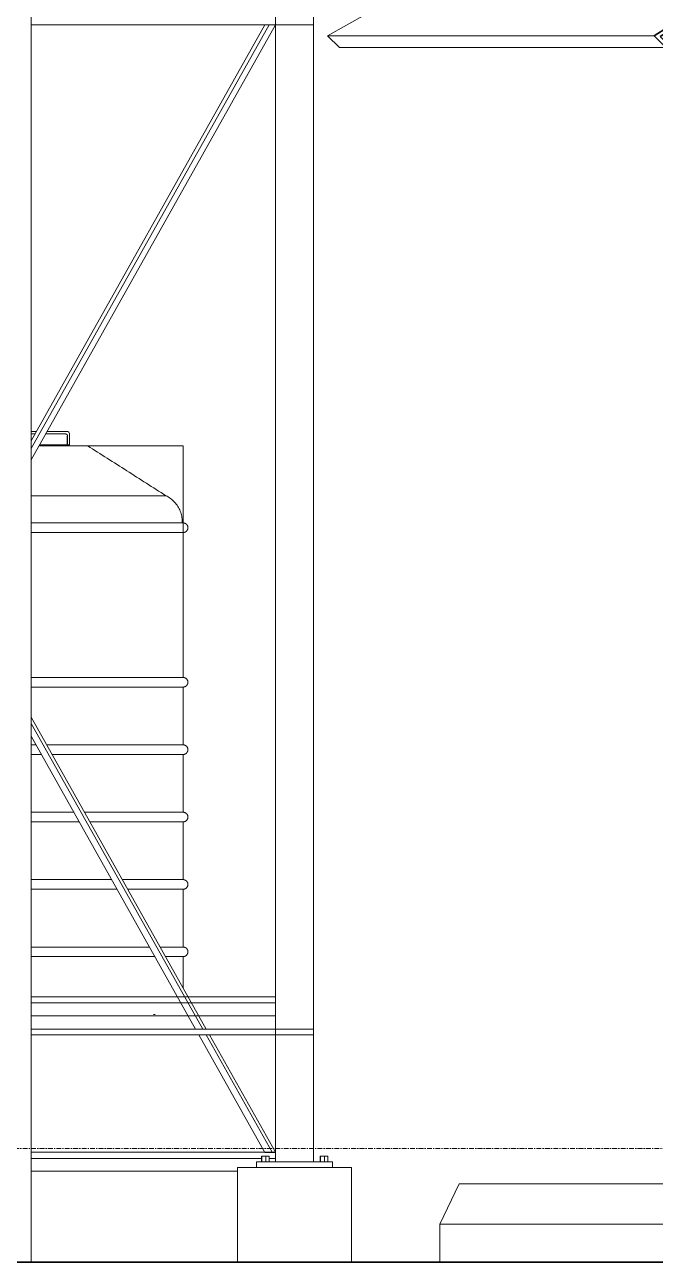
# Model space of a CAD drawing. Header units: inches. Extents: x 22 to 382261, y 22 to 371281.
# Drawn here: x 350666 to 352329, y 140786 to 144051 of the extents above; entities that cross this region are included whole.
import ezdxf

# ---------------------------------------------------------------- set-up
doc = ezdxf.new("R2010")
doc.units = ezdxf.units.IN
doc.header["$MEASUREMENT"] = 0
doc.linetypes.add('Grid Line 1_2_', pattern=[22.225, 12.7, -3.175, 3.175, -3.175])
for name, color, linetype, lineweight in [('A-FLOR', 192, 'Continuous', 9), ('A-FLOR-LEVL', 51, 'Continuous', 9), ('A-ROOF', 132, 'Continuous', 9), ('P-PIPE', 3, 'Continuous', 9), ('Q-CASE', 31, 'Continuous', 9)]:
    doc.layers.add(name, color=color, linetype=linetype, lineweight=lineweight)

# ---------------------------------------------------------------- blocks, each defined once
blk = doc.blocks.new('Casework 1 - Casework 1-382926-Rear Elevation')
at = {"layer": 'Q-CASE'}
for p, q in [((-9795.9, 100), (-9744.4, 207.1)), ((-9141.8, 207.1), (-9744.4, 207.1)), ((-9795.9, 0), (-9795.9, 100)), ((-9141.8, 100), (-9795.9, 100))]:
    blk.add_line(p, q, dxfattribs=at)
blk = doc.blocks.new('Roofs 1 - Roofs 1-397225-Rear Elevation')
at = {"layer": 'A-ROOF'}
for p, q in [((-7924.3, 3612.1), (-8746, 3612.1)), ((-8193.4, 3586), (-7914.2, 3586)), ((-8188.8, 3586.5), (-7927, 3586.5)), ((-8158.8, 3589.6), (-7933.4, 3589.6)), ((-7776.9, 3413.9), (-7857.5, 3445)), ((-7543.8, 3295.4), (-7540, 3303.7)), ((-7540, 3303.7), (-7531.1, 3303.7)), ((-7468.9, 3303.7), (-7272.4, 3303.7)), ((-7173.7, 3303.7), (-7150, 3303.7)), ((-7015.1, 3303.7), (-6754.1, 3303.7)), ((-7539, 3288.3), (-7512.7, 3288.3)), ((-7450.7, 3288.3), (-7307.3, 3288.3)), ((-7207.9, 3288.3), (-7135.4, 3288.3)), ((-6981.5, 3288.3), (-6753.2, 3288.3)), ((-10060.5, 3204.7), (-10092.2, 3235.5)), ((-10092.2, 3235.5), (-9230.6, 3235.5)), ((-9168.3, 3261.7), (-9142.7, 3261.7)), ((-7419.2, 3262), (-7366.4, 3262)), ((-7331.6, 3233.7), (-7084.2, 3233.7)), ((-7318.8, 3239.4), (-7089.3, 3239.4)), ((-7267.9, 3262), (-7110.6, 3262)), ((-7055.8, 3262), (-7045.3, 3262)), ((-7034.6, 3239.4), (-6993.9, 3239.4)), ((-7029.2, 3233.7), (-6981, 3233.7)), ((-6923.7, 3262), (-6680.6, 3262)), ((-6877.6, 3239.4), (-6696.1, 3239.4)), ((-6867.1, 3233.7), (-6687.9, 3233.7)), ((-10060.5, 3204.7), (-9199.8, 3204.7))]:
    blk.add_line(p, q, dxfattribs=at)
at = {"layer": 'A-ROOF', "lineweight": 35}
for p, q in [((-7936.8, 3602), (-7933.4, 3589.6)), ((-7906.9, 3591.7), (-7904.1, 3602)), ((-6754.1, 3303.7), (-6757.8, 3295.4)), ((-9153.2, 3270.6), (-9145.5, 3262.8)), ((-9139.3, 3267.5), (-9144.1, 3275.9)), ((-6749.6, 3289.7), (-6742.2, 3297.1)), ((-6687.9, 3233.7), (-6666.4, 3265.1)), ((-9230.6, 3235.5), (-9199.8, 3204.7)), ((-9192.7, 3211.8), (-9214.6, 3233.7)), ((-6680.6, 3262), (-6696.1, 3239.4)), ((-6696.1, 3239.4), (-6687.9, 3233.7)), ((-9199.8, 3204.7), (-9192.7, 3211.8))]:
    blk.add_line(p, q, dxfattribs=at)
at = {"layer": 'A-ROOF', "flags": 128}
for points in [[(-10092.2, 3235.5), (-9942.1, 3320.3), (-9786.2, 3394.9), (-9625.5, 3458.9), (-9460.5, 3512.1), (-9292.3, 3554.1), (-9121.4, 3584.9), (-8948.8, 3604.2), (-8775.2, 3611.9), (-8740.2, 3612.1)], [(-8012.5, 3496.1), (-8028.5, 3500.8), (-8199.5, 3543.8), (-8328.4, 3568.2)], [(-7540, 3303.7), (-7697.9, 3380.4), (-7730.4, 3394.6)], [(-7538.8, 3288.3), (-7540.2, 3288.4), (-7541.4, 3288.8), (-7542.5, 3289.5), (-7543.3, 3290.5), (-7543.9, 3291.7), (-7544.2, 3292.9), (-7544.2, 3294.2), (-7543.8, 3295.4)]]:
    blk.add_lwpolyline(points, dxfattribs=at)
at = {"layer": 'A-ROOF', "lineweight": 35}
for centre, radius, start, end in [((-7924.3, 1158.2), 2453.9, 59.1602, 122.1619), ((-7924.3, 1158.2), 2443.9, 90.2913, 119.9416), ((-7914.2, 3593.6), 7.62, 212.2724, 345), ((-7924.3, 1158.2), 2443.9, 61.3914, 89.5259), ((-7927, 3594.6), 8.12, 218.4096, 321.5904), ((-7924.3, 1158.2), 2443.9, 120.1887, 121.8678), ((-9142.7, 3265.6), 3.89, 225, 29.759), ((-6753.2, 3293.3), 5.09, 156.0473, 315), ((-7924.3, 1158.2), 2443.9, 59.41, 61.0717)]:
    blk.add_arc(centre, radius, start, end, dxfattribs=at)
at = {"layer": 'A-ROOF'}
blk.add_open_spline([(-7784.1, 3608.1), (-7840.2, 3611.3), (-7896.4, 3612.6), (-7952.6, 3611.9)], degree=3, dxfattribs=at)
for points, knots in [([(-7920.7, 3589.6), (-7920, 3588.5), (-7918, 3586.6), (-7914.7, 3585.8), (-7912.1, 3586.2), (-7910.3, 3587), (-7908.7, 3588.2), (-7907.5, 3589.8), (-7907, 3591), (-7906.9, 3591.7)], [0, 0, 0, 0, 0.222222, 0.444444, 0.555556, 0.666667, 0.777778, 0.888889, 1, 1, 1, 1]), ([(-7933.4, 3589.6), (-7932.5, 3588.5), (-7930.8, 3587.2), (-7928.1, 3586.5), (-7926, 3586.5), (-7924, 3587), (-7922.1, 3588), (-7921.1, 3589), (-7920.7, 3589.6)], [0, 0, 0, 0, 0.285714, 0.428571, 0.571429, 0.714286, 0.857143, 1, 1, 1, 1]), ([(-9140, 3262.8), (-9139.7, 3263.1), (-9139.3, 3263.6), (-9138.8, 3264.9), (-9138.8, 3266.3), (-9139.2, 3267.2), (-9139.3, 3267.5)], [0.5454545, 0.5454545, 0.5454545, 0.5454545, 0.6363636, 0.7272727, 0.9090909, 1, 1, 1, 1]), ([(-6757.8, 3295.4), (-6758.2, 3294.6), (-6758.4, 3292.9), (-6757.7, 3290.8), (-6756.9, 3289.8), (-6756.5, 3289.5)], [0, 0, 0, 0, 0.1818182, 0.3636364, 0.4545455, 0.4545455, 0.4545455, 0.4545455]), ([(-6755.5, 3288.8), (-6754.7, 3288.4), (-6753.2, 3288.1), (-6751.1, 3288.6), (-6750, 3289.3), (-6749.6, 3289.7)], [0.5454545, 0.5454545, 0.5454545, 0.5454545, 0.7272727, 0.8636364, 1, 1, 1, 1]), ([(-9145.5, 3262.8), (-9145, 3262.4), (-9144.1, 3261.8), (-9142.7, 3261.7), (-9141.7, 3261.8), (-9141.1, 3262), (-9140.8, 3262.2)], [0, 0, 0, 0, 0.1818182, 0.2727273, 0.3636364, 0.4545455, 0.4545455, 0.4545455, 0.4545455])]:
    blk.add_open_spline(points, degree=3, knots=knots, dxfattribs=at)
blk = doc.blocks.new('96M_High_Galvanize_Water_Tank_Frame_22788 - 96M_High_Galvanize_Water_Tank_Frame_22788-498790-Rear Elevation')
at = {"layer": 'P-PIPE'}
for p, q in [((-10874.3, 0), (-10874.3, 7969)), ((-10229.3, 265), (-10229.3, 6615)), ((-10129.3, 265), (-10129.3, 6615)), ((-10129.3, 3265), (-10129.3, 3280)), ((-10874.3, 2117.3), (-10229.3, 3265)), ((-10874.3, 2146.7), (-10245.8, 3265)), ((-10257.4, 3265), (-10874.3, 2167.3)), ((-10129.3, 3265), (-10874.3, 3265)), ((-10860.5, 2192), (-10874.3, 2192)), ((-10779.6, 2192), (-10832.4, 2192)), ((-10778.8, 2157), (-10850.9, 2157)), ((-10797.1, 2153.9), (-10797.1, 2157)), ((-10779.6, 2179.3), (-10779.6, 2157)), ((-10779.6, 2157), (-10773.3, 2157)), ((-10778, 2157), (-10778, 2179.3)), ((-10773.3, 2157), (-10773.3, 2185.6)), ((-10725.2, 2153.9), (-10853.4, 2153.9)), ((-10725.2, 2153.9), (-10473.2, 2153.9)), ((-10473.2, 1950.7), (-10473.2, 2153.9)), ((-10518.5, 2022.4), (-10874, 2022.4)), ((-10841.5, 1950.7), (-10874.1, 1950.7)), ((-10768.8, 1950.7), (-10800.1, 1950.7)), ((-10701.5, 1950.7), (-10730, 1950.7)), ((-10640.9, 1950.7), (-10665.7, 1950.7)), ((-10588.2, 1950.7), (-10608.4, 1950.7)), ((-10544.4, 1950.7), (-10559.1, 1950.7)), ((-10511, 1950.7), (-10516.7, 1950.7)), ((-10482.8, 1950.7), (-10486.9, 1950.7)), ((-10475.6, 1950.7), (-10475.6, 1953.9)), ((-10475.6, 1950.7), (-10473.2, 1950.7)), ((-10473.2, 1542.9), (-10473.2, 1950.7)), ((-10874.1, 1925.3), (-10842.5, 1925.3)), ((-10799, 1925.3), (-10769.7, 1925.3)), ((-10728.8, 1925.3), (-10702.2, 1925.3)), ((-10664.6, 1925.3), (-10641.3, 1925.3)), ((-10607.4, 1925.3), (-10588.4, 1925.3)), ((-10558.2, 1925.3), (-10544.6, 1925.3)), ((-10516.3, 1925.3), (-10511, 1925.3)), ((-10486.9, 1925.3), (-10483, 1925.3)), ((-10473.3, 1925.3), (-10473.2, 1925.3)), ((-10473.2, 1542.9), (-10473.2, 1926)), ((-10473.2, 1542.9), (-10874.1, 1542.9)), ((-10473.2, 1542.9), (-10474.8, 1542.9)), ((-10473.2, 1542.9), (-10473.7, 1542.9)), ((-10473.2, 1517.5), (-10874.1, 1517.5)), ((-10473.2, 1517.5), (-10474.8, 1517.5)), ((-10473.2, 1517.5), (-10473.7, 1517.5)), ((-10473.2, 1365.1), (-10473.2, 1517.5)), ((-10473.2, 1365.1), (-10473.2, 1517.5)), ((-10463.6, 1521.9), (-10463.9, 1521.5)), ((-10462.4, 1523.5), (-10462.7, 1523.1)), ((-10412, 615), (-10874.3, 1437.7)), ((-10412, 615), (-10874.3, 1437.7)), ((-10874.3, 1421.7), (-10421, 615)), ((-10874.3, 1387.7), (-10440.1, 615)), ((-10861.5, 1365.1), (-10874.1, 1365.1)), ((-10847, 1339.7), (-10874.1, 1339.7)), ((-10473.2, 1365.1), (-10833, 1365.1)), ((-10473.2, 1339.7), (-10818.7, 1339.7)), ((-10473.2, 1365.1), (-10474.8, 1365.1)), ((-10473.2, 1339.7), (-10474.8, 1339.7)), ((-10473.2, 1365.1), (-10473.7, 1365.1)), ((-10473.2, 1339.7), (-10473.7, 1339.7)), ((-10473.2, 1187.3), (-10473.2, 1339.7)), ((-10473.2, 1187.3), (-10473.2, 1339.7)), ((-10463.6, 1344.1), (-10463.9, 1343.7)), ((-10462.4, 1345.7), (-10462.7, 1345.3)), ((-10761, 1187.3), (-10874.1, 1187.3)), ((-10473.2, 1187.3), (-10732.9, 1187.3)), ((-10473.2, 1187.3), (-10474.8, 1187.3)), ((-10473.2, 1187.3), (-10473.7, 1187.3)), ((-10746.6, 1161.9), (-10874.1, 1161.9)), ((-10473.2, 1161.9), (-10719, 1161.9)), ((-10473.2, 1161.9), (-10474.8, 1161.9)), ((-10473.2, 1161.9), (-10473.7, 1161.9)), ((-10473.2, 1009.5), (-10473.2, 1161.9)), ((-10473.2, 1009.5), (-10473.2, 1161.9)), ((-10463.6, 1166.3), (-10463.9, 1165.9)), ((-10462.4, 1167.9), (-10462.7, 1167.5)), ((-10661.1, 1009.5), (-10874.1, 1009.5)), ((-10647.9, 984.1), (-10874.1, 984.1)), ((-10473.2, 1009.5), (-10632.8, 1009.5)), ((-10473.2, 984.1), (-10618.3, 984.1)), ((-10473.2, 1009.5), (-10474.8, 1009.5)), ((-10473.2, 984.1), (-10474.8, 984.1)), ((-10473.2, 1009.5), (-10473.7, 1009.5)), ((-10473.2, 984.1), (-10473.7, 984.1)), ((-10473.2, 831.7), (-10473.2, 984.1)), ((-10473.2, 831.7), (-10473.2, 984.1)), ((-10463.6, 988.5), (-10463.9, 988.1)), ((-10462.4, 990.1), (-10462.7, 989.7)), ((-10560.7, 831.7), (-10874.1, 831.7)), ((-10473.2, 831.7), (-10532.5, 831.7)), ((-10473.2, 831.7), (-10474.8, 831.7)), ((-10473.2, 831.7), (-10473.7, 831.7)), ((-10547.4, 806.3), (-10874.1, 806.3)), ((-10473.2, 806.3), (-10518.4, 806.3)), ((-10473.2, 806.3), (-10474.8, 806.3)), ((-10473.2, 806.3), (-10473.7, 806.3)), ((-10473.2, 730.1), (-10473.2, 806.3)), ((-10473.2, 730.1), (-10473.2, 806.3)), ((-10463.6, 810.7), (-10463.9, 810.3)), ((-10462.4, 812.3), (-10462.7, 811.9)), ((-10229.3, 700), (-10874.3, 700)), ((-10229.3, 700), (-10874.3, 700)), ((-10874.3, 684), (-10229.3, 684)), ((-10549.8, 653.9), (-10550.9, 653.9)), ((-10546.7, 653.9), (-10548.6, 653.9)), ((-10874.3, 650), (-10229.3, 650)), ((-10874.3, 615), (-10129.3, 615)), ((-10129.3, 600), (-10874.3, 600)), ((-10431.6, 600), (-10257.4, 289.9)), ((-10412.5, 600), (-10238.3, 290)), ((-10229.3, 290), (-10403.5, 600)), ((-10229.3, 290), (-10403.5, 600)), ((-10129.3, 600), (-10129.3, 615)), ((-10229.3, 290), (-10874.3, 290)), ((-10229.3, 290), (-10874.3, 290)), ((-10874.3, 274), (-10266.8, 274)), ((-10279.3, 265), (-10079.3, 265)), ((-10279.3, 250), (-10279.3, 265)), ((-10266.8, 280), (-10265.8, 280)), ((-10266.8, 265), (-10266.8, 280)), ((-10265.8, 280), (-10255.3, 280)), ((-10265.8, 265), (-10265.8, 280)), ((-10257.4, 289.9), (-10229.3, 289.9)), ((-10255.3, 280), (-10245.9, 280)), ((-10255.3, 265), (-10255.3, 280)), ((-10245.9, 265), (-10245.9, 280)), ((-10245.9, 274), (-10229.3, 274)), ((-10238.3, 290), (-10229.3, 290)), ((-10111.8, 280), (-10110.8, 280)), ((-10111.8, 265), (-10111.8, 280)), ((-10110.8, 280), (-10100.3, 280)), ((-10110.8, 265), (-10110.8, 280)), ((-10100.3, 280), (-10090.9, 280)), ((-10100.3, 265), (-10100.3, 280)), ((-10090.9, 265), (-10090.9, 280)), ((-10079.3, 265), (-10079.3, 250)), ((-10874.3, 240), (-10329.3, 240)), ((-10329.3, 250), (-10029.3, 250)), ((-10329.3, 250), (-10329.3, 0)), ((-10029.3, 0), (-10029.3, 250))]:
    blk.add_line(p, q, dxfattribs=at)
at = {"layer": 'P-PIPE', "flags": 128}
for points in [[(-10864, 2185.6), (-10869.6, 2185.6), (-10874.3, 2185.6)], [(-10784.4, 2185.6), (-10784.6, 2185.6), (-10785.1, 2185.6), (-10786.1, 2185.6), (-10787.4, 2185.6), (-10789.1, 2185.6), (-10791.1, 2185.6), (-10793.5, 2185.6), (-10796.3, 2185.6), (-10799.4, 2185.6), (-10802.9, 2185.6), (-10806.8, 2185.6), (-10810.9, 2185.6), (-10815.4, 2185.6), (-10820.3, 2185.6), (-10825.4, 2185.6), (-10830.9, 2185.6), (-10835.9, 2185.6)], [(-10789.6, 2185.6), (-10787.8, 2185.6), (-10786.4, 2185.6), (-10785.3, 2185.6), (-10784.7, 2185.6), (-10784.4, 2185.6), (-10784.4, 2185.6)], [(-10784.4, 2185.6), (-10784.1, 2185.6), (-10783.9, 2185.6), (-10783.6, 2185.6), (-10783.4, 2185.5), (-10783.1, 2185.5), (-10782.9, 2185.4), (-10782.6, 2185.4), (-10782.4, 2185.3), (-10782.1, 2185.2), (-10781.9, 2185.1), (-10781.7, 2185), (-10781.4, 2184.9), (-10781.2, 2184.8), (-10781, 2184.6), (-10780.8, 2184.5), (-10780.6, 2184.3), (-10780.4, 2184.2), (-10780.2, 2184), (-10780, 2183.9), (-10779.8, 2183.7), (-10779.6, 2183.5), (-10779.5, 2183.3), (-10779.3, 2183.1), (-10779.2, 2182.9), (-10779, 2182.7), (-10778.9, 2182.5), (-10778.8, 2182.2), (-10778.7, 2182), (-10778.6, 2181.8), (-10778.5, 2181.6), (-10778.4, 2181.3), (-10778.3, 2181.1), (-10778.2, 2180.8), (-10778.2, 2180.6), (-10778.1, 2180.3), (-10778.1, 2180.1), (-10778.1, 2179.8), (-10778, 2179.6), (-10778, 2179.3), (-10778, 2179.3)], [(-10473.2, 1950.7), (-10473.7, 1950.7), (-10475, 1950.7), (-10477.2, 1950.7), (-10480.2, 1950.7), (-10484.1, 1950.7), (-10488.9, 1950.7), (-10494.5, 1950.7), (-10500.9, 1950.7), (-10508.2, 1950.7), (-10516.3, 1950.7), (-10525.2, 1950.7), (-10534.9, 1950.7), (-10545.4, 1950.7), (-10556.6, 1950.7), (-10568.6, 1950.7), (-10581.3, 1950.7), (-10594.7, 1950.7), (-10608.8, 1950.7), (-10623.5, 1950.7), (-10638.9, 1950.7), (-10654.8, 1950.7), (-10671.4, 1950.7), (-10688.5, 1950.7), (-10706.1, 1950.7), (-10724.3, 1950.7), (-10742.9, 1950.7), (-10761.9, 1950.7), (-10781.4, 1950.7), (-10801.2, 1950.7), (-10821.4, 1950.7), (-10842, 1950.7), (-10862.8, 1950.7), (-10874.3, 1950.7)], [(-10477.9, 1950.7), (-10475.5, 1950.7), (-10473.9, 1950.7), (-10473.3, 1950.7), (-10473.2, 1950.7)], [(-10473.2, 1950.7), (-10472.7, 1950.6), (-10472.2, 1950.6), (-10471.7, 1950.6), (-10471.2, 1950.5), (-10470.7, 1950.4), (-10470.2, 1950.3), (-10469.7, 1950.2), (-10469.2, 1950), (-10468.8, 1949.8), (-10468.3, 1949.6), (-10467.8, 1949.4), (-10467.4, 1949.2), (-10466.9, 1949), (-10466.5, 1948.7), (-10466.1, 1948.4), (-10465.6, 1948.1), (-10465.2, 1947.8), (-10464.9, 1947.5), (-10464.5, 1947.2), (-10464.1, 1946.8), (-10463.8, 1946.4), (-10463.4, 1946), (-10463.1, 1945.6), (-10462.8, 1945.2), (-10462.5, 1944.8), (-10462.3, 1944.4), (-10462, 1943.9), (-10461.8, 1943.5), (-10461.6, 1943), (-10461.4, 1942.6), (-10461.2, 1942.1), (-10461.1, 1941.6), (-10460.9, 1941.1), (-10460.8, 1940.6), (-10460.7, 1940.1), (-10460.6, 1939.6), (-10460.6, 1939.1), (-10460.5, 1938.6), (-10460.5, 1938.1), (-10460.5, 1937.6), (-10460.6, 1937.1), (-10460.6, 1936.6), (-10460.7, 1936.1), (-10460.8, 1935.6), (-10460.9, 1935.1), (-10461, 1934.6), (-10461.1, 1934.1), (-10461.3, 1933.6), (-10461.5, 1933.1), (-10461.7, 1932.7), (-10461.9, 1932.2), (-10462.1, 1931.8), (-10462.4, 1931.3), (-10462.7, 1930.9), (-10463, 1930.5), (-10463.3, 1930.1), (-10463.6, 1929.7), (-10463.9, 1929.3), (-10464.3, 1928.9), (-10464.6, 1928.6), (-10465, 1928.2), (-10465.4, 1927.9), (-10465.8, 1927.6), (-10466.2, 1927.3), (-10466.7, 1927.1), (-10467.1, 1926.8), (-10467.6, 1926.6), (-10468, 1926.4), (-10468.5, 1926.2), (-10469, 1926), (-10469.5, 1925.8), (-10469.9, 1925.7), (-10470.4, 1925.6), (-10470.9, 1925.5), (-10471.4, 1925.4), (-10471.9, 1925.3), (-10472.4, 1925.3), (-10473, 1925.3), (-10473.2, 1925.3)], [(-10473.2, 1950.7), (-10472.7, 1950.6), (-10472.2, 1950.6), (-10471.7, 1950.6), (-10471.2, 1950.5), (-10470.7, 1950.4), (-10470.2, 1950.3), (-10469.7, 1950.2), (-10469.2, 1950), (-10468.8, 1949.8), (-10468.3, 1949.6), (-10467.8, 1949.4), (-10467.4, 1949.2), (-10466.9, 1949), (-10466.5, 1948.7), (-10466.1, 1948.4), (-10465.6, 1948.1), (-10465.2, 1947.8), (-10464.9, 1947.5), (-10464.5, 1947.2), (-10464.1, 1946.8), (-10463.8, 1946.4), (-10463.4, 1946), (-10463.1, 1945.6), (-10462.8, 1945.2)], [(-10463, 1930.5), (-10463.3, 1930.1), (-10463.6, 1929.7), (-10463.9, 1929.3), (-10464.3, 1928.9), (-10464.6, 1928.6), (-10465, 1928.2), (-10465.4, 1927.9), (-10465.8, 1927.6), (-10466.2, 1927.3), (-10466.7, 1927.1), (-10467.1, 1926.8), (-10467.6, 1926.6), (-10468, 1926.4), (-10468.5, 1926.2), (-10469, 1926), (-10469.5, 1925.8), (-10469.9, 1925.7), (-10470.4, 1925.6), (-10470.9, 1925.5), (-10471.4, 1925.4), (-10471.9, 1925.3), (-10472.4, 1925.3), (-10473, 1925.3), (-10473.2, 1925.3)], [(-10462.3, 1944.4), (-10462, 1943.9), (-10461.8, 1943.5), (-10461.6, 1943), (-10461.4, 1942.6), (-10461.2, 1942.1), (-10461.1, 1941.6), (-10460.9, 1941.1), (-10460.8, 1940.6), (-10460.7, 1940.1), (-10460.6, 1939.6), (-10460.6, 1939.1), (-10460.5, 1938.6), (-10460.5, 1938.1), (-10460.5, 1937.6), (-10460.6, 1937.1), (-10460.6, 1936.6), (-10460.7, 1936.1), (-10460.8, 1935.6), (-10460.9, 1935.1), (-10461, 1934.6), (-10461.1, 1934.1), (-10461.3, 1933.6), (-10461.5, 1933.1), (-10461.7, 1932.7), (-10461.9, 1932.2), (-10462.1, 1931.8), (-10462.4, 1931.3)], [(-10874.3, 1925.3), (-10868.4, 1925.3), (-10847.5, 1925.3), (-10826.9, 1925.3), (-10806.7, 1925.3), (-10786.7, 1925.3), (-10767.1, 1925.3), (-10748, 1925.3), (-10729.2, 1925.3), (-10711, 1925.3), (-10693.2, 1925.3), (-10675.9, 1925.3), (-10659.2, 1925.3), (-10643.1, 1925.3), (-10627.6, 1925.3), (-10612.7, 1925.3), (-10598.4, 1925.3), (-10584.8, 1925.3), (-10572, 1925.3), (-10559.8, 1925.3), (-10548.4, 1925.3), (-10537.7, 1925.3), (-10527.8, 1925.3), (-10518.7, 1925.3), (-10510.3, 1925.3), (-10502.8, 1925.3), (-10496.2, 1925.3), (-10490.3, 1925.3), (-10485.3, 1925.3), (-10481.2, 1925.3), (-10477.9, 1925.3), (-10475.5, 1925.3), (-10473.9, 1925.3), (-10473.3, 1925.3), (-10473.2, 1925.3)], [(-10473.2, 1925.3), (-10473.7, 1925.3), (-10475, 1925.3), (-10477.2, 1925.3)], [(-10473.2, 1542.9), (-10473.7, 1542.9), (-10475, 1542.9), (-10477.2, 1542.9), (-10480.2, 1542.9), (-10484.1, 1542.9), (-10488.9, 1542.9), (-10494.5, 1542.9), (-10500.9, 1542.9), (-10508.2, 1542.9), (-10516.3, 1542.9), (-10525.2, 1542.9), (-10534.9, 1542.9), (-10545.4, 1542.9), (-10556.6, 1542.9), (-10568.6, 1542.9), (-10581.3, 1542.9), (-10594.7, 1542.9), (-10608.8, 1542.9), (-10623.5, 1542.9), (-10638.9, 1542.9), (-10654.8, 1542.9), (-10671.4, 1542.9), (-10688.5, 1542.9), (-10706.1, 1542.9), (-10724.3, 1542.9), (-10742.9, 1542.9), (-10761.9, 1542.9), (-10781.4, 1542.9), (-10801.2, 1542.9), (-10821.4, 1542.9), (-10842, 1542.9), (-10862.8, 1542.9), (-10874.3, 1542.9)], [(-10477.9, 1542.9), (-10475.5, 1542.9), (-10473.9, 1542.9), (-10473.3, 1542.9), (-10473.2, 1542.9)], [(-10473.9, 1542.9), (-10473.3, 1542.9), (-10473.2, 1542.9)], [(-10473.2, 1542.9), (-10472.7, 1542.8), (-10472.2, 1542.8), (-10471.7, 1542.8), (-10471.2, 1542.7), (-10470.7, 1542.6), (-10470.2, 1542.5), (-10469.7, 1542.4), (-10469.2, 1542.2), (-10468.8, 1542), (-10468.3, 1541.8), (-10467.8, 1541.6), (-10467.4, 1541.4), (-10466.9, 1541.2), (-10466.5, 1540.9), (-10466.1, 1540.6), (-10465.6, 1540.3), (-10465.2, 1540), (-10464.9, 1539.7), (-10464.5, 1539.4), (-10464.1, 1539), (-10463.8, 1538.6), (-10463.4, 1538.2), (-10463.1, 1537.8), (-10462.8, 1537.4), (-10462.5, 1537), (-10462.3, 1536.6), (-10462, 1536.1), (-10461.8, 1535.7), (-10461.6, 1535.2), (-10461.4, 1534.8), (-10461.2, 1534.3), (-10461.1, 1533.8), (-10460.9, 1533.3), (-10460.8, 1532.8), (-10460.7, 1532.3), (-10460.6, 1531.8), (-10460.6, 1531.3), (-10460.5, 1530.8), (-10460.5, 1530.3), (-10460.5, 1529.8), (-10460.6, 1529.3), (-10460.6, 1528.8), (-10460.7, 1528.3), (-10460.8, 1527.8), (-10460.9, 1527.3), (-10461, 1526.8), (-10461.1, 1526.3), (-10461.3, 1525.8), (-10461.5, 1525.3), (-10461.7, 1524.9), (-10461.9, 1524.4), (-10462.1, 1524), (-10462.4, 1523.5), (-10462.7, 1523.1), (-10463, 1522.7), (-10463.3, 1522.3), (-10463.6, 1521.9), (-10463.9, 1521.5), (-10464.3, 1521.1), (-10464.6, 1520.8), (-10465, 1520.4), (-10465.4, 1520.1), (-10465.8, 1519.8), (-10466.2, 1519.5), (-10466.7, 1519.3), (-10467.1, 1519), (-10467.6, 1518.8), (-10468, 1518.6), (-10468.5, 1518.4), (-10469, 1518.2), (-10469.5, 1518), (-10469.9, 1517.9), (-10470.4, 1517.8), (-10470.9, 1517.7), (-10471.4, 1517.6), (-10471.9, 1517.5), (-10472.4, 1517.5), (-10473, 1517.5), (-10473.2, 1517.5)], [(-10473.2, 1542.9), (-10472.7, 1542.8), (-10472.2, 1542.8), (-10471.7, 1542.8), (-10471.2, 1542.7), (-10470.7, 1542.6), (-10470.2, 1542.5), (-10469.7, 1542.4), (-10469.2, 1542.2), (-10468.8, 1542), (-10468.3, 1541.8), (-10467.8, 1541.6), (-10467.4, 1541.4), (-10466.9, 1541.2), (-10466.5, 1540.9), (-10466.1, 1540.6), (-10465.6, 1540.3), (-10465.2, 1540), (-10464.9, 1539.7), (-10464.5, 1539.4), (-10464.1, 1539), (-10463.8, 1538.6), (-10463.4, 1538.2)], [(-10874.3, 1517.5), (-10868.4, 1517.5), (-10847.5, 1517.5), (-10826.9, 1517.5), (-10806.7, 1517.5), (-10786.7, 1517.5), (-10767.1, 1517.5), (-10748, 1517.5), (-10729.2, 1517.5), (-10711, 1517.5), (-10693.2, 1517.5), (-10675.9, 1517.5), (-10659.2, 1517.5), (-10643.1, 1517.5), (-10627.6, 1517.5), (-10612.7, 1517.5), (-10598.4, 1517.5), (-10584.8, 1517.5), (-10572, 1517.5), (-10559.8, 1517.5), (-10548.4, 1517.5), (-10537.7, 1517.5), (-10527.8, 1517.5), (-10518.7, 1517.5), (-10510.3, 1517.5), (-10502.8, 1517.5), (-10496.2, 1517.5), (-10490.3, 1517.5), (-10485.3, 1517.5), (-10481.2, 1517.5), (-10477.9, 1517.5), (-10475.5, 1517.5), (-10473.9, 1517.5), (-10473.3, 1517.5), (-10473.2, 1517.5)], [(-10473.2, 1517.5), (-10473.7, 1517.5), (-10475, 1517.5), (-10477.2, 1517.5)], [(-10473.9, 1517.5), (-10473.3, 1517.5), (-10473.2, 1517.5)], [(-10470.4, 1517.8), (-10470.9, 1517.7), (-10471.4, 1517.6), (-10471.9, 1517.5), (-10472.4, 1517.5), (-10473, 1517.5), (-10473.2, 1517.5)], [(-10460.6, 1531.3), (-10460.5, 1530.8), (-10460.5, 1530.3), (-10460.5, 1529.8), (-10460.6, 1529.3), (-10460.6, 1528.8), (-10460.7, 1528.3), (-10460.8, 1527.8), (-10460.9, 1527.3), (-10461, 1526.8), (-10461.1, 1526.3), (-10461.3, 1525.8), (-10461.5, 1525.3), (-10461.7, 1524.9), (-10461.9, 1524.4), (-10462.1, 1524)], [(-10461.2, 1534.3), (-10461.1, 1533.8), (-10460.9, 1533.3), (-10460.8, 1532.8)], [(-10861.6, 1365.1), (-10862.8, 1365.1), (-10874.3, 1365.1)], [(-10874.3, 1339.7), (-10868.4, 1339.7), (-10847.5, 1339.7)], [(-10473.2, 1365.1), (-10473.7, 1365.1), (-10475, 1365.1), (-10477.2, 1365.1), (-10480.2, 1365.1), (-10484.1, 1365.1), (-10488.9, 1365.1), (-10494.5, 1365.1), (-10500.9, 1365.1), (-10508.2, 1365.1), (-10516.3, 1365.1), (-10525.2, 1365.1), (-10534.9, 1365.1), (-10545.4, 1365.1), (-10556.6, 1365.1), (-10568.6, 1365.1), (-10581.3, 1365.1), (-10594.7, 1365.1), (-10608.8, 1365.1), (-10623.5, 1365.1), (-10638.9, 1365.1), (-10654.8, 1365.1), (-10671.4, 1365.1), (-10688.5, 1365.1), (-10706.1, 1365.1), (-10724.3, 1365.1), (-10742.9, 1365.1), (-10761.9, 1365.1), (-10781.4, 1365.1), (-10801.2, 1365.1), (-10821.4, 1365.1), (-10833.5, 1365.1)], [(-10819.2, 1339.7), (-10806.7, 1339.7), (-10786.7, 1339.7), (-10767.1, 1339.7), (-10748, 1339.7), (-10729.2, 1339.7), (-10711, 1339.7), (-10693.2, 1339.7), (-10675.9, 1339.7), (-10659.2, 1339.7), (-10643.1, 1339.7), (-10627.6, 1339.7), (-10612.7, 1339.7), (-10598.4, 1339.7), (-10584.8, 1339.7), (-10572, 1339.7), (-10559.8, 1339.7), (-10548.4, 1339.7), (-10537.7, 1339.7), (-10527.8, 1339.7), (-10518.7, 1339.7), (-10510.3, 1339.7), (-10502.8, 1339.7), (-10496.2, 1339.7), (-10490.3, 1339.7), (-10485.3, 1339.7), (-10481.2, 1339.7), (-10477.9, 1339.7), (-10475.5, 1339.7), (-10473.9, 1339.7), (-10473.3, 1339.7), (-10473.2, 1339.7)], [(-10477.9, 1365.1), (-10475.5, 1365.1), (-10473.9, 1365.1), (-10473.3, 1365.1), (-10473.2, 1365.1)], [(-10473.2, 1339.7), (-10473.7, 1339.7), (-10475, 1339.7), (-10477.2, 1339.7)], [(-10473.9, 1365.1), (-10473.3, 1365.1), (-10473.2, 1365.1)], [(-10473.9, 1339.7), (-10473.3, 1339.7), (-10473.2, 1339.7)], [(-10473.2, 1365.1), (-10472.7, 1365), (-10472.2, 1365), (-10471.7, 1365), (-10471.2, 1364.9), (-10470.7, 1364.8), (-10470.2, 1364.7), (-10469.7, 1364.6), (-10469.2, 1364.4), (-10468.8, 1364.2), (-10468.3, 1364), (-10467.8, 1363.8), (-10467.4, 1363.6), (-10466.9, 1363.4), (-10466.5, 1363.1), (-10466.1, 1362.8), (-10465.6, 1362.5), (-10465.2, 1362.2), (-10464.9, 1361.9), (-10464.5, 1361.6), (-10464.1, 1361.2), (-10463.8, 1360.8), (-10463.4, 1360.4), (-10463.1, 1360), (-10462.8, 1359.6), (-10462.5, 1359.2), (-10462.3, 1358.8), (-10462, 1358.3), (-10461.8, 1357.9), (-10461.6, 1357.4), (-10461.4, 1357), (-10461.2, 1356.5), (-10461.1, 1356), (-10460.9, 1355.5), (-10460.8, 1355), (-10460.7, 1354.5), (-10460.6, 1354), (-10460.6, 1353.5), (-10460.5, 1353), (-10460.5, 1352.5), (-10460.5, 1352), (-10460.6, 1351.5), (-10460.6, 1351), (-10460.7, 1350.5), (-10460.8, 1350), (-10460.9, 1349.5), (-10461, 1349), (-10461.1, 1348.5), (-10461.3, 1348), (-10461.5, 1347.5), (-10461.7, 1347.1), (-10461.9, 1346.6), (-10462.1, 1346.2), (-10462.4, 1345.7), (-10462.7, 1345.3), (-10463, 1344.9), (-10463.3, 1344.5), (-10463.6, 1344.1), (-10463.9, 1343.7), (-10464.3, 1343.3), (-10464.6, 1343), (-10465, 1342.6), (-10465.4, 1342.3), (-10465.8, 1342), (-10466.2, 1341.7), (-10466.7, 1341.5), (-10467.1, 1341.2), (-10467.6, 1341), (-10468, 1340.8), (-10468.5, 1340.6), (-10469, 1340.4), (-10469.5, 1340.2), (-10469.9, 1340.1), (-10470.4, 1340), (-10470.9, 1339.9), (-10471.4, 1339.8), (-10471.9, 1339.7), (-10472.4, 1339.7), (-10473, 1339.7), (-10473.2, 1339.7)], [(-10473.2, 1365.1), (-10472.7, 1365), (-10472.2, 1365), (-10471.7, 1365), (-10471.2, 1364.9), (-10470.7, 1364.8), (-10470.2, 1364.7), (-10469.7, 1364.6), (-10469.2, 1364.4), (-10468.8, 1364.2), (-10468.3, 1364), (-10467.8, 1363.8), (-10467.4, 1363.6), (-10466.9, 1363.4), (-10466.5, 1363.1), (-10466.1, 1362.8), (-10465.6, 1362.5), (-10465.2, 1362.2), (-10464.9, 1361.9), (-10464.5, 1361.6), (-10464.1, 1361.2), (-10463.8, 1360.8), (-10463.4, 1360.4)], [(-10470.4, 1340), (-10470.9, 1339.9), (-10471.4, 1339.8), (-10471.9, 1339.7), (-10472.4, 1339.7), (-10473, 1339.7), (-10473.2, 1339.7)], [(-10460.6, 1353.5), (-10460.5, 1353), (-10460.5, 1352.5), (-10460.5, 1352), (-10460.6, 1351.5), (-10460.6, 1351), (-10460.7, 1350.5), (-10460.8, 1350), (-10460.9, 1349.5), (-10461, 1349), (-10461.1, 1348.5), (-10461.3, 1348), (-10461.5, 1347.5), (-10461.7, 1347.1), (-10461.9, 1346.6), (-10462.1, 1346.2)], [(-10461.2, 1356.5), (-10461.1, 1356), (-10460.9, 1355.5), (-10460.8, 1355)], [(-10761.9, 1187.3), (-10781.4, 1187.3), (-10801.2, 1187.3), (-10821.4, 1187.3), (-10842, 1187.3), (-10862.8, 1187.3), (-10874.3, 1187.3)], [(-10473.2, 1187.3), (-10473.7, 1187.3), (-10475, 1187.3), (-10477.2, 1187.3), (-10480.2, 1187.3), (-10484.1, 1187.3), (-10488.9, 1187.3), (-10494.5, 1187.3), (-10500.9, 1187.3), (-10508.2, 1187.3), (-10516.3, 1187.3), (-10525.2, 1187.3), (-10534.9, 1187.3), (-10545.4, 1187.3), (-10556.6, 1187.3), (-10568.6, 1187.3), (-10581.3, 1187.3), (-10594.7, 1187.3), (-10608.8, 1187.3), (-10623.5, 1187.3), (-10638.9, 1187.3), (-10654.8, 1187.3), (-10671.4, 1187.3), (-10688.5, 1187.3), (-10706.1, 1187.3), (-10724.3, 1187.3), (-10733.6, 1187.3)], [(-10477.9, 1187.3), (-10475.5, 1187.3), (-10473.9, 1187.3), (-10473.3, 1187.3), (-10473.2, 1187.3)], [(-10473.9, 1187.3), (-10473.3, 1187.3), (-10473.2, 1187.3)], [(-10473.2, 1187.3), (-10472.7, 1187.2), (-10472.2, 1187.2), (-10471.7, 1187.2), (-10471.2, 1187.1), (-10470.7, 1187), (-10470.2, 1186.9), (-10469.7, 1186.8), (-10469.2, 1186.6), (-10468.8, 1186.4), (-10468.3, 1186.2), (-10467.8, 1186), (-10467.4, 1185.8), (-10466.9, 1185.6), (-10466.5, 1185.3), (-10466.1, 1185), (-10465.6, 1184.7), (-10465.2, 1184.4), (-10464.9, 1184.1), (-10464.5, 1183.8), (-10464.1, 1183.4), (-10463.8, 1183), (-10463.4, 1182.6), (-10463.1, 1182.2), (-10462.8, 1181.8), (-10462.5, 1181.4), (-10462.3, 1181), (-10462, 1180.5), (-10461.8, 1180.1), (-10461.6, 1179.6), (-10461.4, 1179.2), (-10461.2, 1178.7), (-10461.1, 1178.2), (-10460.9, 1177.7), (-10460.8, 1177.2), (-10460.7, 1176.7), (-10460.6, 1176.2), (-10460.6, 1175.7), (-10460.5, 1175.2), (-10460.5, 1174.7), (-10460.5, 1174.2), (-10460.6, 1173.7), (-10460.6, 1173.2), (-10460.7, 1172.7), (-10460.8, 1172.2), (-10460.9, 1171.7), (-10461, 1171.2), (-10461.1, 1170.7), (-10461.3, 1170.2), (-10461.5, 1169.7), (-10461.7, 1169.3), (-10461.9, 1168.8), (-10462.1, 1168.4), (-10462.4, 1167.9), (-10462.7, 1167.5), (-10463, 1167.1), (-10463.3, 1166.7), (-10463.6, 1166.3), (-10463.9, 1165.9), (-10464.3, 1165.5), (-10464.6, 1165.2), (-10465, 1164.8), (-10465.4, 1164.5), (-10465.8, 1164.2), (-10466.2, 1163.9), (-10466.7, 1163.7), (-10467.1, 1163.4), (-10467.6, 1163.2), (-10468, 1163), (-10468.5, 1162.8), (-10469, 1162.6), (-10469.5, 1162.4), (-10469.9, 1162.3), (-10470.4, 1162.2), (-10470.9, 1162.1), (-10471.4, 1162), (-10471.9, 1161.9), (-10472.4, 1161.9), (-10473, 1161.9), (-10473.2, 1161.9)], [(-10473.2, 1187.3), (-10472.7, 1187.2), (-10472.2, 1187.2), (-10471.7, 1187.2), (-10471.2, 1187.1), (-10470.7, 1187), (-10470.2, 1186.9), (-10469.7, 1186.8), (-10469.2, 1186.6), (-10468.8, 1186.4), (-10468.3, 1186.2), (-10467.8, 1186), (-10467.4, 1185.8), (-10466.9, 1185.6), (-10466.5, 1185.3), (-10466.1, 1185), (-10465.6, 1184.7), (-10465.2, 1184.4), (-10464.9, 1184.1), (-10464.5, 1183.8), (-10464.1, 1183.4), (-10463.8, 1183), (-10463.4, 1182.6)], [(-10460.6, 1175.7), (-10460.5, 1175.2), (-10460.5, 1174.7), (-10460.5, 1174.2), (-10460.6, 1173.7), (-10460.6, 1173.2), (-10460.7, 1172.7), (-10460.8, 1172.2), (-10460.9, 1171.7), (-10461, 1171.2), (-10461.1, 1170.7), (-10461.3, 1170.2), (-10461.5, 1169.7), (-10461.7, 1169.3), (-10461.9, 1168.8), (-10462.1, 1168.4)], [(-10461.2, 1178.7), (-10461.1, 1178.2), (-10460.9, 1177.7), (-10460.8, 1177.2)], [(-10874.3, 1161.9), (-10868.4, 1161.9), (-10847.5, 1161.9), (-10826.9, 1161.9), (-10806.7, 1161.9), (-10786.7, 1161.9), (-10767.1, 1161.9), (-10748, 1161.9)], [(-10719.3, 1161.9), (-10711, 1161.9), (-10693.2, 1161.9), (-10675.9, 1161.9), (-10659.2, 1161.9), (-10643.1, 1161.9), (-10627.6, 1161.9), (-10612.7, 1161.9), (-10598.4, 1161.9), (-10584.8, 1161.9), (-10572, 1161.9), (-10559.8, 1161.9), (-10548.4, 1161.9), (-10537.7, 1161.9), (-10527.8, 1161.9), (-10518.7, 1161.9), (-10510.3, 1161.9), (-10502.8, 1161.9), (-10496.2, 1161.9), (-10490.3, 1161.9), (-10485.3, 1161.9), (-10481.2, 1161.9), (-10477.9, 1161.9), (-10475.5, 1161.9), (-10473.9, 1161.9), (-10473.3, 1161.9), (-10473.2, 1161.9)], [(-10473.2, 1161.9), (-10473.7, 1161.9), (-10475, 1161.9), (-10477.2, 1161.9)], [(-10473.9, 1161.9), (-10473.3, 1161.9), (-10473.2, 1161.9)], [(-10470.4, 1162.2), (-10470.9, 1162.1), (-10471.4, 1162), (-10471.9, 1161.9), (-10472.4, 1161.9), (-10473, 1161.9), (-10473.2, 1161.9)], [(-10661.7, 1009.5), (-10671.4, 1009.5), (-10688.5, 1009.5), (-10706.1, 1009.5), (-10724.3, 1009.5), (-10742.9, 1009.5), (-10761.9, 1009.5), (-10781.4, 1009.5), (-10801.2, 1009.5), (-10821.4, 1009.5), (-10842, 1009.5), (-10862.8, 1009.5), (-10874.3, 1009.5)], [(-10874.3, 984.1), (-10868.4, 984.1), (-10847.5, 984.1), (-10826.9, 984.1), (-10806.7, 984.1), (-10786.7, 984.1), (-10767.1, 984.1), (-10748, 984.1), (-10729.2, 984.1), (-10711, 984.1), (-10693.2, 984.1), (-10675.9, 984.1), (-10659.2, 984.1), (-10647.5, 984.1)], [(-10473.2, 1009.5), (-10473.7, 1009.5), (-10475, 1009.5), (-10477.2, 1009.5), (-10480.2, 1009.5), (-10484.1, 1009.5), (-10488.9, 1009.5), (-10494.5, 1009.5), (-10500.9, 1009.5), (-10508.2, 1009.5), (-10516.3, 1009.5), (-10525.2, 1009.5), (-10534.9, 1009.5), (-10545.4, 1009.5), (-10556.6, 1009.5), (-10568.6, 1009.5), (-10581.3, 1009.5), (-10594.7, 1009.5), (-10608.8, 1009.5), (-10623.5, 1009.5), (-10633.6, 1009.5)], [(-10619.4, 984.1), (-10612.7, 984.1), (-10598.4, 984.1), (-10584.8, 984.1), (-10572, 984.1), (-10559.8, 984.1), (-10548.4, 984.1), (-10537.7, 984.1), (-10527.8, 984.1), (-10518.7, 984.1), (-10510.3, 984.1), (-10502.8, 984.1), (-10496.2, 984.1), (-10490.3, 984.1), (-10485.3, 984.1), (-10481.2, 984.1), (-10477.9, 984.1), (-10475.5, 984.1), (-10473.9, 984.1), (-10473.3, 984.1), (-10473.2, 984.1)], [(-10477.9, 1009.5), (-10475.5, 1009.5), (-10473.9, 1009.5), (-10473.3, 1009.5), (-10473.2, 1009.5)], [(-10473.2, 984.1), (-10473.7, 984.1), (-10475, 984.1), (-10477.2, 984.1)], [(-10473.9, 1009.5), (-10473.3, 1009.5), (-10473.2, 1009.5)], [(-10473.9, 984.1), (-10473.3, 984.1), (-10473.2, 984.1)], [(-10473.2, 1009.5), (-10472.7, 1009.4), (-10472.2, 1009.4), (-10471.7, 1009.4), (-10471.2, 1009.3), (-10470.7, 1009.2), (-10470.2, 1009.1), (-10469.7, 1009), (-10469.2, 1008.8), (-10468.8, 1008.6), (-10468.3, 1008.4), (-10467.8, 1008.2), (-10467.4, 1008), (-10466.9, 1007.8), (-10466.5, 1007.5), (-10466.1, 1007.2), (-10465.6, 1006.9), (-10465.2, 1006.6), (-10464.9, 1006.3), (-10464.5, 1006), (-10464.1, 1005.6), (-10463.8, 1005.2), (-10463.4, 1004.8), (-10463.1, 1004.4), (-10462.8, 1004), (-10462.5, 1003.6), (-10462.3, 1003.2), (-10462, 1002.7), (-10461.8, 1002.3), (-10461.6, 1001.8), (-10461.4, 1001.4), (-10461.2, 1000.9), (-10461.1, 1000.4), (-10460.9, 999.9), (-10460.8, 999.4), (-10460.7, 998.9), (-10460.6, 998.4), (-10460.6, 997.9), (-10460.5, 997.4), (-10460.5, 996.9), (-10460.5, 996.4), (-10460.6, 995.9), (-10460.6, 995.4), (-10460.7, 994.9), (-10460.8, 994.4), (-10460.9, 993.9), (-10461, 993.4), (-10461.1, 992.9), (-10461.3, 992.4), (-10461.5, 991.9), (-10461.7, 991.5), (-10461.9, 991), (-10462.1, 990.6), (-10462.4, 990.1), (-10462.7, 989.7), (-10463, 989.3), (-10463.3, 988.9), (-10463.6, 988.5), (-10463.9, 988.1), (-10464.3, 987.7), (-10464.6, 987.4), (-10465, 987), (-10465.4, 986.7), (-10465.8, 986.4), (-10466.2, 986.1), (-10466.7, 985.9), (-10467.1, 985.6), (-10467.6, 985.4), (-10468, 985.2), (-10468.5, 985), (-10469, 984.8), (-10469.5, 984.6), (-10469.9, 984.5), (-10470.4, 984.4), (-10470.9, 984.3), (-10471.4, 984.2), (-10471.9, 984.1), (-10472.4, 984.1), (-10473, 984.1), (-10473.2, 984.1)], [(-10473.2, 1009.5), (-10472.7, 1009.4), (-10472.2, 1009.4), (-10471.7, 1009.4), (-10471.2, 1009.3), (-10470.7, 1009.2), (-10470.2, 1009.1), (-10469.7, 1009), (-10469.2, 1008.8), (-10468.8, 1008.6), (-10468.3, 1008.4), (-10467.8, 1008.2), (-10467.4, 1008), (-10466.9, 1007.8), (-10466.5, 1007.5), (-10466.1, 1007.2), (-10465.6, 1006.9), (-10465.2, 1006.6), (-10464.9, 1006.3), (-10464.5, 1006), (-10464.1, 1005.6), (-10463.8, 1005.2), (-10463.4, 1004.8)], [(-10470.4, 984.4), (-10470.9, 984.3), (-10471.4, 984.2), (-10471.9, 984.1), (-10472.4, 984.1), (-10473, 984.1), (-10473.2, 984.1)], [(-10460.6, 997.9), (-10460.5, 997.4), (-10460.5, 996.9), (-10460.5, 996.4), (-10460.6, 995.9), (-10460.6, 995.4), (-10460.7, 994.9), (-10460.8, 994.4), (-10460.9, 993.9), (-10461, 993.4), (-10461.1, 992.9), (-10461.3, 992.4), (-10461.5, 991.9), (-10461.7, 991.5), (-10461.9, 991), (-10462.1, 990.6)], [(-10461.2, 1000.9), (-10461.1, 1000.4), (-10460.9, 999.9), (-10460.8, 999.4)], [(-10561.8, 831.7), (-10568.6, 831.7), (-10581.3, 831.7), (-10594.7, 831.7), (-10608.8, 831.7), (-10623.5, 831.7), (-10638.9, 831.7), (-10654.8, 831.7), (-10671.4, 831.7), (-10688.5, 831.7), (-10706.1, 831.7), (-10724.3, 831.7), (-10742.9, 831.7), (-10761.9, 831.7), (-10781.4, 831.7), (-10801.2, 831.7), (-10821.4, 831.7), (-10842, 831.7), (-10862.8, 831.7), (-10874.3, 831.7)], [(-10473.2, 831.7), (-10473.7, 831.7), (-10475, 831.7), (-10477.2, 831.7), (-10480.2, 831.7), (-10484.1, 831.7), (-10488.9, 831.7), (-10494.5, 831.7), (-10500.9, 831.7), (-10508.2, 831.7), (-10516.3, 831.7), (-10525.2, 831.7), (-10533.7, 831.7)], [(-10477.9, 831.7), (-10475.5, 831.7), (-10473.9, 831.7), (-10473.3, 831.7), (-10473.2, 831.7)], [(-10473.9, 831.7), (-10473.3, 831.7), (-10473.2, 831.7)], [(-10473.2, 831.7), (-10472.7, 831.6), (-10472.2, 831.6), (-10471.7, 831.6), (-10471.2, 831.5), (-10470.7, 831.4), (-10470.2, 831.3), (-10469.7, 831.2), (-10469.2, 831), (-10468.8, 830.8), (-10468.3, 830.6), (-10467.8, 830.4), (-10467.4, 830.2), (-10466.9, 830), (-10466.5, 829.7), (-10466.1, 829.4), (-10465.6, 829.1), (-10465.2, 828.8), (-10464.9, 828.5), (-10464.5, 828.2), (-10464.1, 827.8), (-10463.8, 827.4), (-10463.4, 827), (-10463.1, 826.6), (-10462.8, 826.2), (-10462.5, 825.8), (-10462.3, 825.4), (-10462, 824.9), (-10461.8, 824.5), (-10461.6, 824), (-10461.4, 823.6), (-10461.2, 823.1), (-10461.1, 822.6), (-10460.9, 822.1), (-10460.8, 821.6), (-10460.7, 821.1), (-10460.6, 820.6), (-10460.6, 820.1), (-10460.5, 819.6), (-10460.5, 819.1), (-10460.5, 818.6), (-10460.6, 818.1), (-10460.6, 817.6), (-10460.7, 817.1), (-10460.8, 816.6), (-10460.9, 816.1), (-10461, 815.6), (-10461.1, 815.1), (-10461.3, 814.6), (-10461.5, 814.1), (-10461.7, 813.7), (-10461.9, 813.2), (-10462.1, 812.8), (-10462.4, 812.3), (-10462.7, 811.9), (-10463, 811.5), (-10463.3, 811.1), (-10463.6, 810.7), (-10463.9, 810.3), (-10464.3, 809.9), (-10464.6, 809.6), (-10465, 809.2), (-10465.4, 808.9), (-10465.8, 808.6), (-10466.2, 808.3), (-10466.7, 808.1), (-10467.1, 807.8), (-10467.6, 807.6), (-10468, 807.4), (-10468.5, 807.2), (-10469, 807), (-10469.5, 806.8), (-10469.9, 806.7), (-10470.4, 806.6), (-10470.9, 806.5), (-10471.4, 806.4), (-10471.9, 806.3), (-10472.4, 806.3), (-10473, 806.3), (-10473.2, 806.3)], [(-10473.2, 831.7), (-10472.7, 831.6), (-10472.2, 831.6), (-10471.7, 831.6), (-10471.2, 831.5), (-10470.7, 831.4), (-10470.2, 831.3), (-10469.7, 831.2), (-10469.2, 831), (-10468.8, 830.8), (-10468.3, 830.6), (-10467.8, 830.4), (-10467.4, 830.2), (-10466.9, 830), (-10466.5, 829.7), (-10466.1, 829.4), (-10465.6, 829.1), (-10465.2, 828.8), (-10464.9, 828.5), (-10464.5, 828.2), (-10464.1, 827.8), (-10463.8, 827.4), (-10463.4, 827)], [(-10460.6, 820.1), (-10460.5, 819.6), (-10460.5, 819.1), (-10460.5, 818.6), (-10460.6, 818.1), (-10460.6, 817.6), (-10460.7, 817.1), (-10460.8, 816.6), (-10460.9, 816.1), (-10461, 815.6), (-10461.1, 815.1), (-10461.3, 814.6), (-10461.5, 814.1), (-10461.7, 813.7), (-10461.9, 813.2), (-10462.1, 812.8)], [(-10461.2, 823.1), (-10461.1, 822.6), (-10460.9, 822.1), (-10460.8, 821.6)], [(-10874.3, 806.3), (-10868.4, 806.3), (-10847.5, 806.3), (-10826.9, 806.3), (-10806.7, 806.3), (-10786.7, 806.3), (-10767.1, 806.3), (-10748, 806.3), (-10729.2, 806.3), (-10711, 806.3), (-10693.2, 806.3), (-10675.9, 806.3), (-10659.2, 806.3), (-10643.1, 806.3), (-10627.6, 806.3), (-10612.7, 806.3), (-10598.4, 806.3), (-10584.8, 806.3), (-10572, 806.3), (-10559.8, 806.3), (-10548.4, 806.3)], [(-10518.7, 806.3), (-10510.3, 806.3), (-10502.8, 806.3), (-10496.2, 806.3), (-10490.3, 806.3), (-10485.3, 806.3), (-10481.2, 806.3), (-10477.9, 806.3), (-10475.5, 806.3), (-10473.9, 806.3), (-10473.3, 806.3), (-10473.2, 806.3)], [(-10473.2, 806.3), (-10473.7, 806.3), (-10475, 806.3), (-10477.2, 806.3)], [(-10473.9, 806.3), (-10473.3, 806.3), (-10473.2, 806.3)], [(-10470.4, 806.6), (-10470.9, 806.5), (-10471.4, 806.4), (-10471.9, 806.3), (-10472.4, 806.3), (-10473, 806.3), (-10473.2, 806.3)], [(-10473.2, 730.1), (-10473.3, 727), (-10473.4, 724.4)], [(-10473.2, 730.1), (-10473.3, 727), (-10473.4, 724.4)], [(-10551.4, 653.9), (-10550, 653.9), (-10549.5, 653.9)]]:
    blk.add_lwpolyline(points, dxfattribs=at)
at = {"layer": 'P-PIPE'}
for end in [90, 45, 45, 45]:
    blk.add_arc((-10779.6, 2185.6), 6.35, 0, end, dxfattribs=at)
for points in [[(-10518.5, 2022.4), (-10535.7, 2033.3), (-10570.1, 2055.3), (-10621.8, 2088.2), (-10673.5, 2121.1), (-10708, 2142.9), (-10725.2, 2153.9)], [(-10475.6, 1953.9), (-10475.6, 1958.7), (-10476.5, 1968.1), (-10480.4, 1981.8), (-10486.8, 1994.5), (-10495.5, 2005.8), (-10506.1, 2015.4), (-10514.2, 2020.3), (-10518.5, 2022.4)]]:
    blk.add_open_spline(points, degree=3, dxfattribs=at)

msp = doc.modelspace()

# ---------------------------------------------------------------- linework, layer by layer
at = {"layer": 'A-FLOR', "lineweight": 35}
msp.add_line((382260.9, 140786.1), (347298.3, 140786.1), dxfattribs=at)
at = {"layer": 'A-FLOR-LEVL', "linetype": 'Grid Line 1_2_'}
for p, q in [((349815.8, 141086.1), (380257.9, 141086.1)), ((349815.8, 140786.1), (380257.9, 140786.1))]:
    msp.add_line(p, q, dxfattribs=at)

# ---------------------------------------------------------------- block references
at = {"layer": 'A-ROOF'}
msp.add_blockref('Roofs 1 - Roofs 1-397225-Rear Elevation', (361556.8, 140786.1), dxfattribs=at)
at = {"layer": 'P-PIPE'}
msp.add_blockref('96M_High_Galvanize_Water_Tank_Frame_22788 - 96M_High_Galvanize_Water_Tank_Frame_22788-498790-Rear Elevation', (361556.8, 140786.1), dxfattribs=at)
at = {"layer": 'Q-CASE'}
msp.add_blockref('Casework 1 - Casework 1-382926-Rear Elevation', (361556.8, 140786.1), dxfattribs=at)

doc.saveas('drawing.dxf')
